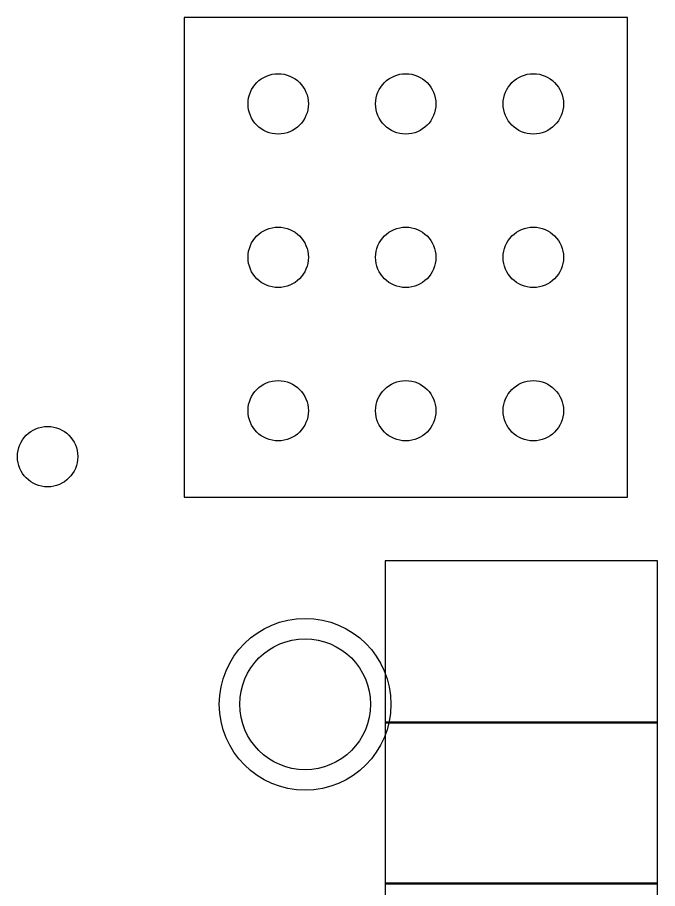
# Model space of a CAD drawing. Extents: x -55.5 to -0.4, y 0.4 to 22.7.
# Drawn here: x -50.96 to -47.778, y 13.404 to 17.732 of the extents above; entities that cross this region are included whole.
import ezdxf

# ---------------------------------------------------------------- set-up
doc = ezdxf.new("R2010")
doc.units = 0
doc.layers.get('0').update_dxf_attribs({"linetype": 'CONTINUOUS'})
for name, color, linetype in [('PADHOLELAYER', 156, 'CONTINUOUS'), ('TOPSOLDER', 216, 'CONTINUOUS'), ('VIAHOLELAYER', 16, 'CONTINUOUS')]:
    doc.layers.add(name, color=color, linetype=linetype)

# ---------------------------------------------------------------- blocks, each defined once
blk = doc.blocks.new('USB4110_GF_A_28')
at = {"layer": 'PADHOLELAYER'}
blk.add_circle((-2.89, 0), 0.325, dxfattribs=at)
at = {"layer": 'TOPSOLDER'}
for p, q in [((-3.6016, 1.7516), (-3.6016, 0.3984)), ((-2.7984, 1.7516), (-3.6016, 1.7516)), ((-2.8016, 1.7516), (-2.8016, 0.3984)), ((-1.9984, 1.7516), (-2.8016, 1.7516)), ((-2.7984, 0.3984), (-2.7984, 1.7516)), ((-2.0016, 1.7516), (-2.0016, 0.3984)), ((-1.4984, 1.7516), (-2.0016, 1.7516)), ((-1.9984, 0.3984), (-1.9984, 1.7516)), ((-6.3016, 1.6016), (-6.3016, -0.6016)), ((-3.9184, 1.6016), (-6.3016, 1.6016)), ((-3.9184, -0.6016), (-3.9184, 1.6016)), ((-3.6016, 0.3984), (-2.7984, 0.3984)), ((-2.8016, 0.3984), (-1.9984, 0.3984)), ((-2.0016, 0.3984), (-1.4984, 0.3984)), ((-6.3016, -0.6016), (-3.9184, -0.6016))]:
    blk.add_line(p, q, dxfattribs=at)
blk.add_circle((-2.89, 0), 0.4266, dxfattribs=at)

msp = doc.modelspace()

# ---------------------------------------------------------------- linework, layer by layer
at = {"layer": 'VIAHOLELAYER'}
for centre in [(-49.664, 17.302), (-49.03, 17.302), (-48.396, 17.302), (-49.664, 16.54), (-49.03, 16.54), (-48.396, 16.54), (-49.664, 15.778), (-49.03, 15.778), (-48.396, 15.778), (-50.81, 15.55)]:
    msp.add_circle(centre, 0.15, dxfattribs=at)

# ---------------------------------------------------------------- block references
at = {"rotation": 270}
msp.add_blockref('USB4110_GF_A_28', (-49.53, 11.43), dxfattribs=at)

doc.saveas('drawing.dxf')
